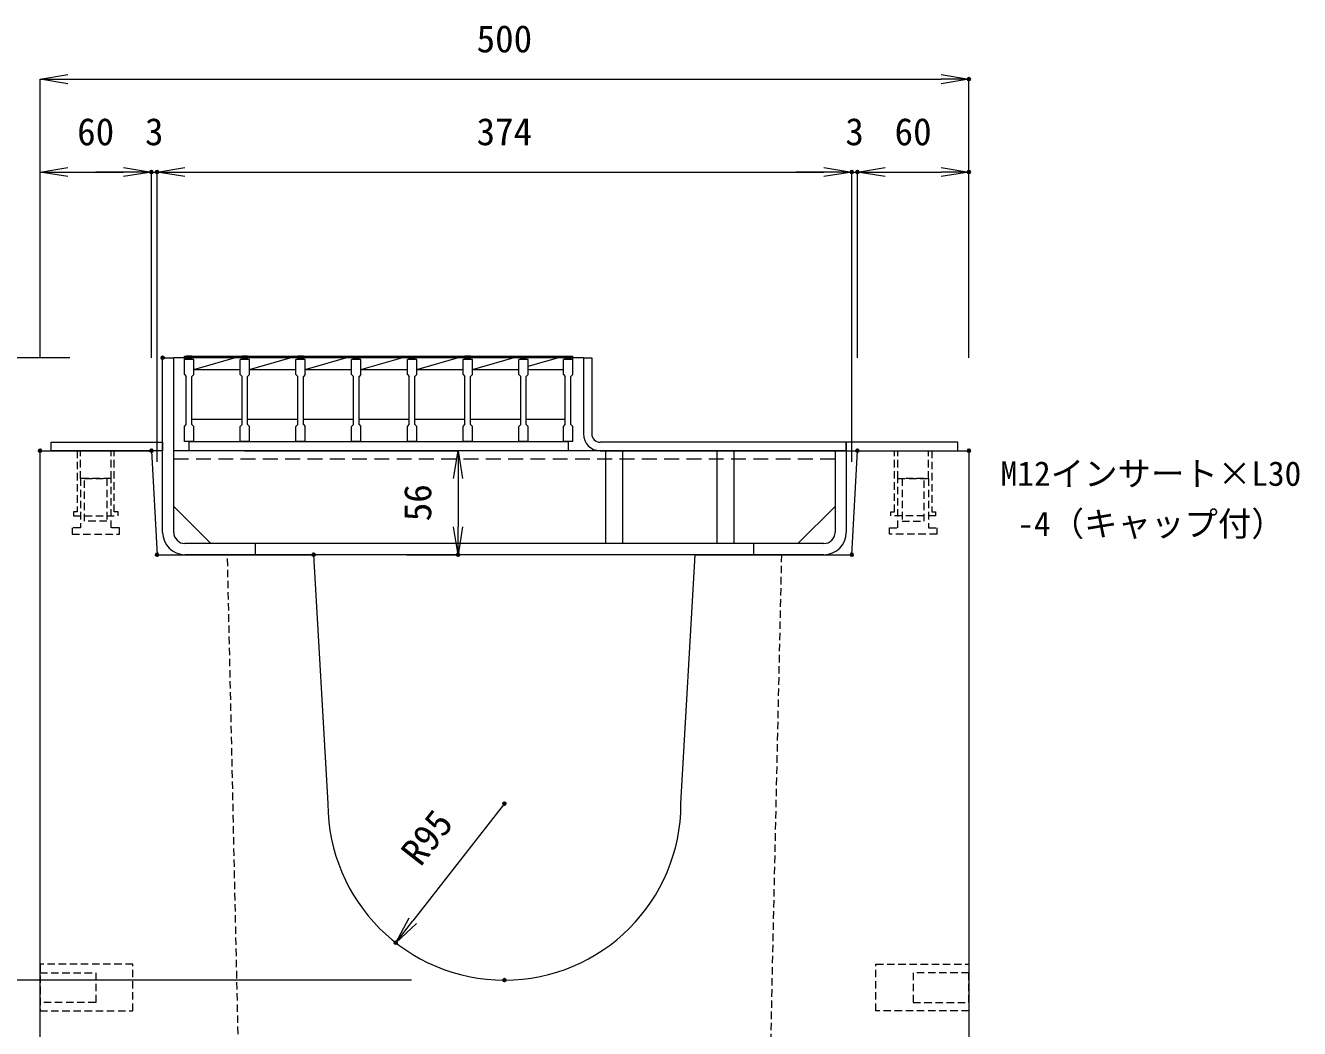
# Model space of a CAD drawing. Units: millimetres, scale not verified. Extents: x -7780 to -3890, y -1420 to 1420.
# Drawn here: x -7317 to -6631, y -244 to 296 of the extents above; entities that cross this region are included whole.
import ezdxf
from ezdxf.enums import TextEntityAlignment as Align

# ---------------------------------------------------------------- set-up
doc = ezdxf.new("R2010")
doc.units = ezdxf.units.MM
doc.header["$LTSCALE"] = 8
doc.header["$PDMODE"] = 32
doc.header["$PDSIZE"] = 1.6
doc.linetypes.add('USER1', pattern=[0.75, 0.5, -0.25])
doc.linetypes.add('USER2', pattern=[1.5, 1, -0.5])
for name, color, linetype, lineweight in [('0-3_KIJUN', 7, 'Continuous', 18), ('0-5_SUNPO', 3, 'Continuous', 18), ('0-7_UKEWAKU', 4, 'Continuous', 18), ('0-8_GRE', 5, 'Continuous', 18), ('0-B__0-0_0', 7, 'Continuous', 18)]:
    doc.layers.add(name, color=color, linetype=linetype, lineweight=lineweight)
doc.layers.add('0-C__0-2_DEFPOINTS', color=7, linetype='Continuous')
doc.styles.add('ＭＳ ゴシック', font='')
doc.styles.get('ＭＳ ゴシック').set_extended_font_data('MS Gothic')

# ---------------------------------------------------------------- blocks, each defined once
blk = doc.blocks.new('W1-2_INST_C')
at = {"layer": '0-3_KIJUN', "linetype": 'USER1'}
for p, q in [((-8.225, -15), (-8.225, 0)), ((8.225, -15), (8.225, 0))]:
    blk.add_line(p, q, dxfattribs=at)
for points in [[(10, 0), (-10, 0), (-10, -33), (-12, -33), (-12, -35), (12, -35), (12, -33), (10, -33)], [(8.225, -15), (-8.225, -15), (-8.225, -41.5), (-12.75, -41.5), (-12.75, -45), (12.75, -45), (12.75, -41.5), (8.225, -41.5)], [(-6, -15), (6, -15), (6, -38), (-6, -38)]]:
    blk.add_lwpolyline(points, close=True, dxfattribs=at)
blk = doc.blocks.new('M16_insert_dan')
at = {"layer": '0-3_KIJUN', "color": 3, "linetype": 'USER1'}
for points in [[(0, -12.5), (-50, -12.5), (-50, 12.5), (0, 12.5)], [(0, 8), (-30, 8), (-30, -8), (0, -8)]]:
    blk.add_lwpolyline(points, close=True, dxfattribs=at)
blk = doc.blocks.new('_OPEN')
at = {"layer": '0-B__0-0_0'}
blk.add_line((0, 0), (-1, 0), dxfattribs=at)
blk.add_lwpolyline([(-1, 0.1667), (0, 0), (-1, -0.1667)], dxfattribs=at)
blk = doc.blocks.new('_D7')
at = {"layer": '0-5_SUNPO'}
for p, q in [((470.906, 1537.13), (470.906, 1687.13)), ((485.906, 1687.13), (955.906, 1687.13)), ((970.906, 1537.13), (970.906, 1687.13))]:
    blk.add_line(p, q, dxfattribs=at)
at = {"layer": '0-C__0-2_DEFPOINTS'}
for p in [(970.906, 1687.13), (470.906, 1487.13), (970.906, 1487.13)]:
    blk.add_point(p, dxfattribs=at)
at = {"layer": '0-5_SUNPO', "xscale": 15, "yscale": 15, "rotation": 180}
blk.add_blockref('_OPEN', (470.906, 1687.13), dxfattribs=at)
at = {"layer": '0-5_SUNPO', "xscale": 15, "yscale": 15}
blk.add_blockref('_OPEN', (970.906, 1687.13), dxfattribs=at)
at = {"layer": '0-5_SUNPO', "color": 7, "style": 'ＭＳ ゴシック'}
blk.add_text('500', height=14.66, dxfattribs=at).set_placement((705.906, 1697.13), align=Align.BOTTOM_LEFT)
blk = doc.blocks.new('_D8')
at = {"layer": '0-5_SUNPO'}
for p, q in [((420.906, 1487.13), (370.906, 1487.13)), ((370.906, 1217.13), (370.906, 1472.13)), ((670.906, 1202.13), (370.906, 1202.13))]:
    blk.add_line(p, q, dxfattribs=at)
at = {"layer": '0-C__0-2_DEFPOINTS'}
for p in [(370.906, 1487.13), (470.906, 1487.13), (720.906, 1202.13)]:
    blk.add_point(p, dxfattribs=at)
at = {"layer": '0-5_SUNPO', "xscale": 15, "yscale": 15}
for p, rotation in [((370.906, 1487.13), 90), ((370.906, 1202.13), 270)]:
    blk.add_blockref('_OPEN', p, dxfattribs=dict(at, rotation=rotation))
at = {"layer": '0-5_SUNPO', "color": 7, "style": 'ＭＳ ゴシック'}
blk.add_text('285', height=14.66, rotation=90, dxfattribs=at).set_placement((360.906, 1329.63), align=Align.BOTTOM_LEFT)
blk = doc.blocks.new('_D9')
at = {"layer": '0-5_SUNPO'}
for p, q in [((670.906, 1202.13), (370.906, 1202.13)), ((370.906, 1187.13), (370.906, 1038.13)), ((530.906, 1023.13), (370.906, 1023.13))]:
    blk.add_line(p, q, dxfattribs=at)
at = {"layer": '0-C__0-2_DEFPOINTS'}
for p in [(720.906, 1202.13), (370.906, 1023.13), (580.906, 1023.13)]:
    blk.add_point(p, dxfattribs=at)
at = {"layer": '0-5_SUNPO', "xscale": 15, "yscale": 15}
for p, rotation in [((370.906, 1202.13), 90), ((370.906, 1023.13), 270)]:
    blk.add_blockref('_OPEN', p, dxfattribs=dict(at, rotation=rotation))
at = {"layer": '0-5_SUNPO', "color": 7, "style": 'ＭＳ ゴシック'}
blk.add_text('179', height=14.66, rotation=90, dxfattribs=at).set_placement((360.906, 1097.63), align=Align.BOTTOM_LEFT)
blk = doc.blocks.new('_D11')
at = {"layer": '0-5_SUNPO'}
for p, q in [((420.906, 1487.13), (320.906, 1487.13)), ((320.906, 928.13), (320.906, 1472.13)), ((440.906, 913.13), (320.906, 913.13))]:
    blk.add_line(p, q, dxfattribs=at)
at = {"layer": '0-C__0-2_DEFPOINTS'}
for p in [(320.906, 1487.13), (470.906, 1487.13), (490.906, 913.13)]:
    blk.add_point(p, dxfattribs=at)
at = {"layer": '0-5_SUNPO', "xscale": 15, "yscale": 15}
for p, rotation in [((320.906, 1487.13), 90), ((320.906, 913.13), 270)]:
    blk.add_blockref('_OPEN', p, dxfattribs=dict(at, rotation=rotation))
at = {"layer": '0-5_SUNPO', "color": 7, "style": 'ＭＳ ゴシック'}
blk.add_text('574', height=14.66, rotation=90, dxfattribs=at).set_placement((310.906, 1185.13), align=Align.BOTTOM_LEFT)
blk = doc.blocks.new('_D16')
at = {"layer": '0-5_SUNPO'}
blk.add_line((720.906, 1297.13), (671.631, 1234.106), dxfattribs=at)
at = {"layer": '0-C__0-2_DEFPOINTS'}
for p in [(720.906, 1297.13), (662.392, 1222.289)]:
    blk.add_point(p, dxfattribs=at)
at = {"layer": '0-5_SUNPO', "xscale": 15, "yscale": 15, "rotation": 231.98014}
blk.add_blockref('_OPEN', (662.392, 1222.289), dxfattribs=at)
at = {"layer": '0-5_SUNPO', "color": 7, "style": 'ＭＳ ゴシック'}
blk.add_text('R95', height=14.66, rotation=51.98, dxfattribs=at).set_placement((679.152, 1259.96), align=Align.BOTTOM_LEFT)
blk = doc.blocks.new('_D21')
at = {"layer": '0-5_SUNPO'}
for p, q in [((580.906, 1487.13), (695.906, 1487.13)), ((695.906, 1472.13), (695.906, 1446.13)), ((668.205, 1431.13), (695.906, 1431.13))]:
    blk.add_line(p, q, dxfattribs=at)
at = {"layer": '0-C__0-2_DEFPOINTS'}
for p in [(530.906, 1487.13), (618.205, 1431.13), (695.906, 1431.13)]:
    blk.add_point(p, dxfattribs=at)
at = {"layer": '0-5_SUNPO', "xscale": 15, "yscale": 15}
for p, rotation in [((695.906, 1487.13), 90), ((695.906, 1431.13), 270)]:
    blk.add_blockref('_OPEN', p, dxfattribs=dict(at, rotation=rotation))
at = {"layer": '0-5_SUNPO', "color": 7, "style": 'ＭＳ ゴシック'}
blk.add_text('56', height=14.66, rotation=90, dxfattribs=at).set_placement((685.906, 1449.13), align=Align.BOTTOM_LEFT)
blk = doc.blocks.new('_D23')
at = {"layer": '0-5_SUNPO'}
for p, q in [((470.906, 1537.13), (470.906, 1637.13)), ((485.906, 1637.13), (515.906, 1637.13)), ((530.906, 1537.13), (530.906, 1637.13))]:
    blk.add_line(p, q, dxfattribs=at)
at = {"layer": '0-C__0-2_DEFPOINTS'}
for p in [(530.906, 1637.13), (470.906, 1487.13), (530.906, 1487.13)]:
    blk.add_point(p, dxfattribs=at)
at = {"layer": '0-5_SUNPO', "xscale": 15, "yscale": 15, "rotation": 180}
blk.add_blockref('_OPEN', (470.906, 1637.13), dxfattribs=at)
at = {"layer": '0-5_SUNPO', "xscale": 15, "yscale": 15}
blk.add_blockref('_OPEN', (530.906, 1637.13), dxfattribs=at)
at = {"layer": '0-5_SUNPO', "color": 7, "style": 'ＭＳ ゴシック'}
blk.add_text('60', height=14.66, dxfattribs=at).set_placement((490.906, 1647.13), align=Align.BOTTOM_LEFT)
blk = doc.blocks.new('_D24')
at = {"layer": '0-5_SUNPO'}
for p, q in [((515.906, 1637.13), (500.906, 1637.13)), ((530.906, 1537.13), (530.906, 1637.13)), ((530.906, 1637.13), (533.906, 1637.13)), ((533.906, 1481.13), (533.906, 1637.13)), ((548.906, 1637.13), (563.906, 1637.13))]:
    blk.add_line(p, q, dxfattribs=at)
at = {"layer": '0-C__0-2_DEFPOINTS'}
for p in [(533.906, 1637.13), (530.906, 1487.13), (533.906, 1431.13)]:
    blk.add_point(p, dxfattribs=at)
at = {"layer": '0-5_SUNPO', "xscale": 15, "yscale": 15}
blk.add_blockref('_OPEN', (530.906, 1637.13), dxfattribs=at)
at = {"layer": '0-5_SUNPO', "xscale": 15, "yscale": 15, "rotation": 180}
blk.add_blockref('_OPEN', (533.906, 1637.13), dxfattribs=at)
at = {"layer": '0-5_SUNPO', "color": 7, "style": 'ＭＳ ゴシック'}
blk.add_text('3', height=14.66, dxfattribs=at).set_placement((527.406, 1647.13), align=Align.BOTTOM_LEFT)
blk = doc.blocks.new('_D25')
at = {"layer": '0-5_SUNPO'}
for p, q in [((892.906, 1637.13), (877.906, 1637.13)), ((907.906, 1481.13), (907.906, 1637.13)), ((907.906, 1637.13), (910.906, 1637.13)), ((910.906, 1537.13), (910.906, 1637.13)), ((925.906, 1637.13), (940.906, 1637.13))]:
    blk.add_line(p, q, dxfattribs=at)
at = {"layer": '0-C__0-2_DEFPOINTS'}
for p in [(910.906, 1637.13), (910.906, 1487.13), (907.906, 1431.13)]:
    blk.add_point(p, dxfattribs=at)
at = {"layer": '0-5_SUNPO', "xscale": 15, "yscale": 15}
blk.add_blockref('_OPEN', (907.906, 1637.13), dxfattribs=at)
at = {"layer": '0-5_SUNPO', "xscale": 15, "yscale": 15, "rotation": 180}
blk.add_blockref('_OPEN', (910.906, 1637.13), dxfattribs=at)
at = {"layer": '0-5_SUNPO', "color": 7, "style": 'ＭＳ ゴシック'}
blk.add_text('3', height=14.66, dxfattribs=at).set_placement((904.406, 1647.13), align=Align.BOTTOM_LEFT)
blk = doc.blocks.new('_D26')
at = {"layer": '0-5_SUNPO'}
for p, q in [((910.906, 1537.13), (910.906, 1637.13)), ((925.906, 1637.13), (955.906, 1637.13)), ((970.906, 1537.13), (970.906, 1637.13))]:
    blk.add_line(p, q, dxfattribs=at)
at = {"layer": '0-C__0-2_DEFPOINTS'}
for p in [(970.906, 1637.13), (910.906, 1487.13), (970.906, 1487.13)]:
    blk.add_point(p, dxfattribs=at)
at = {"layer": '0-5_SUNPO', "xscale": 15, "yscale": 15, "rotation": 180}
blk.add_blockref('_OPEN', (910.906, 1637.13), dxfattribs=at)
at = {"layer": '0-5_SUNPO', "xscale": 15, "yscale": 15}
blk.add_blockref('_OPEN', (970.906, 1637.13), dxfattribs=at)
at = {"layer": '0-5_SUNPO', "color": 7, "style": 'ＭＳ ゴシック'}
blk.add_text('60', height=14.66, dxfattribs=at).set_placement((930.906, 1647.13), align=Align.BOTTOM_LEFT)
blk = doc.blocks.new('_D27')
at = {"layer": '0-5_SUNPO'}
for p, q in [((533.906, 1481.13), (533.906, 1637.13)), ((548.906, 1637.13), (892.906, 1637.13)), ((907.906, 1481.13), (907.906, 1637.13))]:
    blk.add_line(p, q, dxfattribs=at)
at = {"layer": '0-C__0-2_DEFPOINTS'}
for p in [(907.906, 1637.13), (533.906, 1431.13), (907.906, 1431.13)]:
    blk.add_point(p, dxfattribs=at)
at = {"layer": '0-5_SUNPO', "xscale": 15, "yscale": 15, "rotation": 180}
blk.add_blockref('_OPEN', (533.906, 1637.13), dxfattribs=at)
at = {"layer": '0-5_SUNPO', "xscale": 15, "yscale": 15}
blk.add_blockref('_OPEN', (907.906, 1637.13), dxfattribs=at)
at = {"layer": '0-5_SUNPO', "color": 7, "style": 'ＭＳ ゴシック'}
blk.add_text('374', height=14.66, dxfattribs=at).set_placement((705.906, 1647.13), align=Align.BOTTOM_LEFT)
blk = doc.blocks.new('_D35')
at = {"layer": '0-5_SUNPO'}
for p, q in [((486.906, 1537.13), (320.906, 1537.13)), ((320.906, 1502.13), (320.906, 1522.13)), ((420.906, 1487.13), (320.906, 1487.13))]:
    blk.add_line(p, q, dxfattribs=at)
at = {"layer": '0-C__0-2_DEFPOINTS'}
for p in [(320.906, 1537.13), (536.906, 1537.13), (470.906, 1487.13)]:
    blk.add_point(p, dxfattribs=at)
at = {"layer": '0-5_SUNPO', "xscale": 15, "yscale": 15}
for p, rotation in [((320.906, 1537.13), 90), ((320.906, 1487.13), 270)]:
    blk.add_blockref('_OPEN', p, dxfattribs=dict(at, rotation=rotation))
at = {"layer": '0-5_SUNPO', "color": 7, "style": 'ＭＳ ゴシック'}
blk.add_text('50', height=14.66, rotation=90, dxfattribs=at).set_placement((310.906, 1502.13), align=Align.BOTTOM_LEFT)
blk = doc.blocks.new('A$C78077811')
at = {"layer": '0-8_GRE'}
for p, q in [((0, 50.8), (209, 50.8)), ((0, 41), (0, 50.8)), ((5, 49), (0, 49)), ((4, 50.8), (1, 50.8)), ((1, 49), (1, 50.8)), ((4, 49.8), (1, 49.8)), ((4, 49), (4, 50.8)), ((5, 43.729), (30, 50.8)), ((5, 41), (5, 49)), ((30, 41), (30, 49)), ((35, 49), (30, 49)), ((31, 49), (31, 50.8)), ((34, 49.8), (31, 49.8)), ((35, 43.729), (60, 50.8)), ((35, 41), (35, 49)), ((60, 41), (60, 49)), ((65, 49), (60, 49)), ((61, 49), (61, 50.8)), ((64, 49.8), (61, 49.8)), ((65, 43.729), (90, 50.8)), ((65, 41), (65, 49)), ((90, 41), (90, 49)), ((95, 49), (90, 49)), ((91, 49), (91, 50.8)), ((94, 49.8), (91, 49.8)), ((94, 49), (94, 50.8)), ((95, 43.729), (120, 50.8)), ((95, 41), (95, 49)), ((120, 41), (120, 49)), ((125, 49), (120, 49)), ((121, 49), (121, 50.8)), ((124, 49.8), (121, 49.8)), ((124, 49), (124, 50.8)), ((125, 43.729), (150, 50.8)), ((125, 41), (125, 49)), ((150, 41), (150, 49)), ((155, 49), (150, 49)), ((151, 49), (151, 50.8)), ((154, 49.8), (151, 49.8)), ((155, 43.729), (180, 50.8)), ((155, 41), (155, 49)), ((180, 41), (180, 49)), ((185, 49), (180, 49)), ((181, 49), (181, 50.8)), ((184, 49.8), (181, 49.8)), ((184, 49), (184, 50.8)), ((185, 45.426), (204, 50.8)), ((185, 41), (185, 49)), ((204, 41), (204, 49)), ((209, 49), (204, 49)), ((205, 49), (205, 50.8)), ((208, 49.8), (205, 49.8)), ((208, 49), (208, 50.8)), ((209, 41), (209, 50.8)), ((5, 43.729), (30, 43.729)), ((35, 43.729), (60, 43.729)), ((65, 43.729), (90, 43.729)), ((95, 43.729), (120, 43.729)), ((125, 43.729), (150, 43.729)), ((155, 43.729), (180, 43.729)), ((185, 43.729), (204, 43.729)), ((0, 41), (1, 40)), ((1, 14), (1, 40)), ((5, 41), (4, 40)), ((4, 14), (4, 40)), ((30, 41), (31, 40)), ((31, 14), (31, 40)), ((35, 41), (34, 40)), ((34, 14), (34, 40)), ((60, 41), (61, 40)), ((61, 14), (61, 40)), ((65, 41), (64, 40)), ((64, 14), (64, 40)), ((90, 41), (91, 40)), ((91, 14), (91, 40)), ((95, 41), (94, 40)), ((94, 14), (94, 40)), ((120, 41), (121, 40)), ((121, 14), (121, 40)), ((125, 41), (124, 40)), ((124, 14), (124, 40)), ((150, 41), (151, 40)), ((151, 14), (151, 40)), ((155, 41), (154, 40)), ((154, 14), (154, 40)), ((180, 41), (181, 40)), ((181, 14), (181, 40)), ((185, 41), (184, 40)), ((184, 14), (184, 40)), ((204, 41), (205, 40)), ((205, 14), (205, 40)), ((209, 41), (208, 40)), ((208, 14), (208, 40)), ((4, 17), (31, 17)), ((4, 14), (5, 13)), ((30, 13), (31, 14)), ((34, 17), (61, 17)), ((34, 14), (35, 13)), ((60, 13), (61, 14)), ((64, 17), (91, 17)), ((64, 14), (65, 13)), ((94, 17), (121, 17)), ((94, 14), (95, 13)), ((124, 17), (151, 17)), ((124, 14), (125, 13)), ((150, 13), (151, 14)), ((154, 17), (181, 17)), ((154, 14), (155, 13)), ((184, 17), (205, 17)), ((184, 14), (185, 13)), ((208, 14), (209, 13)), ((5, 5), (5, 13)), ((30, 5), (30, 13)), ((35, 5), (35, 13)), ((60, 5), (60, 13)), ((65, 5), (65, 13)), ((95, 5), (95, 13)), ((125, 5), (125, 13)), ((150, 5), (150, 13)), ((155, 5), (155, 13)), ((185, 5), (185, 13)), ((209, 5), (209, 13)), ((5, 5), (0, 5)), ((35, 5), (30, 5)), ((65, 5), (60, 5)), ((95, 5), (90, 5)), ((125, 5), (120, 5)), ((155, 5), (150, 5)), ((185, 5), (180, 5)), ((209, 5), (204, 5))]:
    blk.add_line(p, q, dxfattribs=at)
for points in [[(34, 49), (34, 50.8), (31, 50.8)], [(64, 49), (64, 50.8), (61, 50.8)], [(154, 49), (154, 50.8), (151, 50.8)], [(0, 5), (0, 13), (1, 14)], [(90, 5), (90, 13), (91, 14)], [(120, 5), (120, 13), (121, 14)], [(180, 5), (180, 13), (181, 14)], [(204, 5), (204, 13), (205, 14)]]:
    blk.add_lwpolyline(points, dxfattribs=at)
blk.add_lwpolyline([(2.5, 5), (206.5, 5), (206.5, 0), (2.5, 0)], close=True, dxfattribs=at)
blk = doc.blocks.new('A$C18107058')
at = {"layer": '0-7_UKEWAKU'}
for p, q in [((66, 12), (66, 106)), ((286.5, 106), (66, 106)), ((286.5, 106), (286.5, 65)), ((286.5, 106), (291, 106)), ((291, 106), (291, 65)), ((0, 60.5), (60, 60.5)), ((0, 56), (0, 60.5)), ((60, 56), (0, 56)), ((60, 60.5), (60, 56)), ((422, 56), (66, 56)), ((428, 60.5), (295.5, 60.5)), ((298.5, 56), (307.5, 56)), ((298.5, 6), (298.5, 56)), ((307.5, 56), (307.5, 6)), ((358.5, 56), (367.5, 56)), ((358.5, 6), (358.5, 56)), ((367.5, 56), (367.5, 6)), ((428, 56), (422, 56)), ((422, 56), (422, 12)), ((428, 56), (428, 60.5)), ((428, 56), (428, 12)), ((66, 26), (86, 6)), ((422, 26), (402, 6)), ((110, 6), (72, 6)), ((110, 0), (72, 0)), ((110, 0), (110, 6)), ((378, 6), (110, 6)), ((378, 0), (110, 0)), ((307.5, 6), (298.5, 6)), ((367.5, 6), (358.5, 6)), ((416, 6), (378, 6)), ((378, 6), (378, 0)), ((416, 0), (378, 0))]:
    blk.add_line(p, q, dxfattribs=at)
at = {"layer": '0-7_UKEWAKU', "linetype": 'USER2'}
blk.add_line((422, 51.5), (66, 51.5), dxfattribs=at)
at = {"layer": '0-7_UKEWAKU'}
for points in [[(60, 12), (60, 106), (66, 106)], [(295.5, 56), (428, 56), (488, 56), (488, 60.5), (428, 60.5), (428, 56)]]:
    blk.add_lwpolyline(points, dxfattribs=at)
for centre, radius, start, end in [((295.5, 65), 9, 180, 270), ((295.5, 65), 4.5, 180, 270), ((72, 12), 12, 180, 270), ((72, 12), 6, 180, 270), ((416, 12), 6, 270, 0), ((416, 12), 12, 270, 0)]:
    blk.add_arc(centre, radius, start, end, dxfattribs=at)

msp = doc.modelspace()

# ---------------------------------------------------------------- linework, layer by layer
at = {"layer": '0-3_KIJUN'}
msp.add_line((-6964.094, -122.87), (-6956.393, 11.13), dxfattribs=at)
msp.add_lwpolyline([(-6956.393, 11.13), (-6872.094, 11.13), (-6869.094, 67.13), (-6809.094, 67.13), (-6809.094, -486.87), (-6829.094, -506.87), (-7289.094, -506.87), (-7309.094, -486.87), (-7309.094, 67.13), (-7249.094, 67.13), (-7246.094, 11.13), (-7161.795, 11.13), (-7154.094, -122.87)], dxfattribs=at)
at = {"layer": '0-3_KIJUN', "linetype": 'USER1'}
msp.add_lwpolyline([(-6909.987, 11.13), (-6919.094, -396.87), (-7199.094, -396.87), (-7208.201, 11.13)], dxfattribs=at)
at = {"layer": '0-3_KIJUN'}
msp.add_arc((-7059.094, -122.87), 95, 180, 0, dxfattribs=at)

# ---------------------------------------------------------------- block references
for name, p in [('W1-2_INST_C', (-7279.094, 67.13)), ('M16_insert_dan', (-6809.094, -221.87))]:
    msp.add_blockref(name, p, dxfattribs=at)
at = {"layer": '0-3_KIJUN', "xscale": -1}
for name, p in [('W1-2_INST_C', (-6839.094, 67.13)), ('M16_insert_dan', (-7309.094, -221.87))]:
    msp.add_blockref(name, p, dxfattribs=at)
at = {"layer": '0-5_SUNPO'}
for name in ['_D7', '_D23', '_D24', '_D27', '_D25', '_D26', '_D35', '_D11', '_D8', '_D21', '_D16', '_D9']:
    msp.add_blockref(name, (-7780, -1420), dxfattribs=at)
at = {"layer": '0-7_UKEWAKU'}
msp.add_blockref('A$C18107058', (-7303.094, 11.13), dxfattribs=at)
at = {"layer": '0-8_GRE'}
msp.add_blockref('A$C78077811', (-7231.344, 67.13), dxfattribs=at)

# ---------------------------------------------------------------- texts
at = {"layer": '0-5_SUNPO', "color": 7, "style": 'ＭＳ ゴシック'}
for s, p in [('M12インサート×L30', (-6792.027, 44.243)), (' -4（キャップ付）', (-6792.027, 17.243))]:
    msp.add_text(s, height=13.2, dxfattribs=at).set_placement(p, align=Align.BOTTOM_LEFT)

doc.saveas('drawing.dxf')
